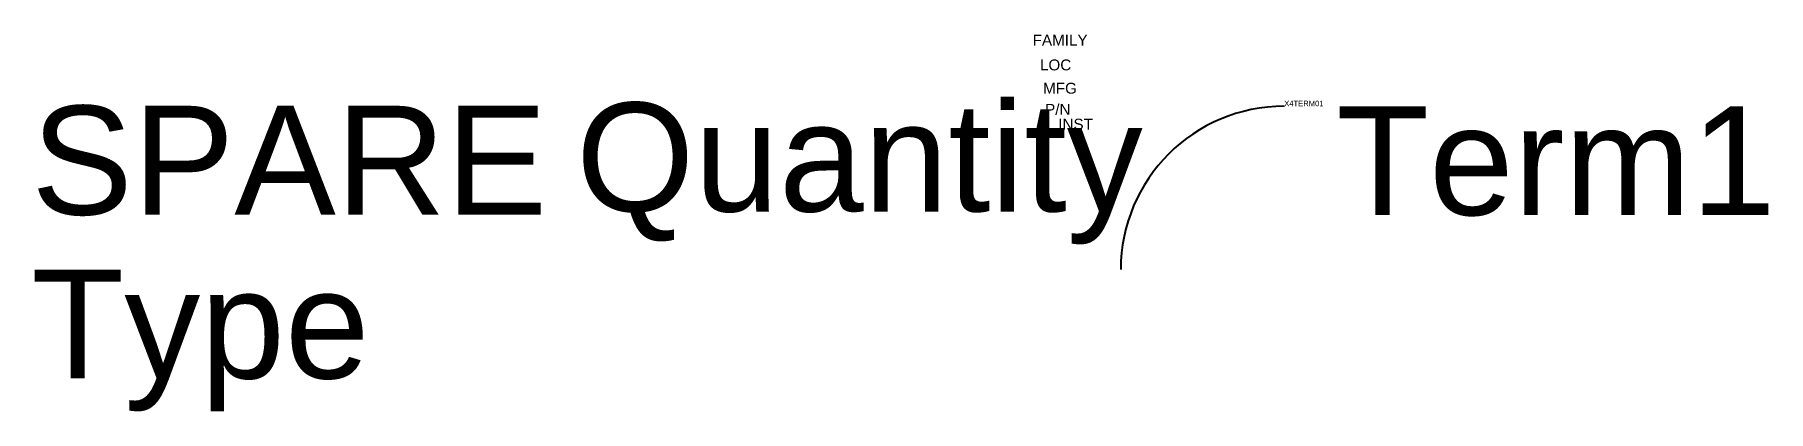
# Model space of a CAD drawing. Header units: inches. Extents: x -3.88 to 0.44, y -0.35 to 0.07.
# Drawn here: x -1.147 to 0.444, y -0.28 to 0.066 of the extents above; entities outside this region: 3.
import ezdxf
from ezdxf.enums import TextEntityAlignment as Align

# ---------------------------------------------------------------- set-up
doc = ezdxf.new("R2010")
doc.units = ezdxf.units.IN
doc.header["$MEASUREMENT"] = 0
doc.styles.add('INERCONNECT TABLES', font='arial.ttf', dxfattribs={"height": 0.1})
doc.styles.add('WD', font='arial.ttf', dxfattribs={"height": 1})

msp = doc.modelspace()

# ---------------------------------------------------------------- linework, layer by layer
msp.add_arc((0, -0.15), 0.15, 90, 180)

# ---------------------------------------------------------------- texts
at = {"style": 'INERCONNECT TABLES'}
msp.add_text('SPARE', height=0.1, dxfattribs=at).set_placement((-0.6764, -0.0496), align=Align.MIDDLE_RIGHT)
for tag, p, s, height, style, flags in [('FAMILY', (-0.2309, 0.0557), '', 0.01, 'WD', 9), ('Quantity', (-0.65, -0.0967), '(X1)', 0.1, 'INERCONNECT TABLES', 8), ('X4TERM01', (0, 0), '', 0.005, 'WD', 9), ('INST', (-0.2074, -0.0215), '', 0.01, 'WD', 9), ('Type', (-1.15, -0.25), '', 0.1, 'INERCONNECT TABLES', 8)]:
    msp.add_attdef(tag, p, s, height=height, dxfattribs=dict(style=style, flags=flags))
at = {"style": 'INERCONNECT TABLES', "flags": 8}
for tag, p in [('Desc1', (-3.5, 0)), ('Desc2', (-3.5, -0.15)), ('Desc3', (-3.5, -0.3))]:
    msp.add_attdef(tag, text='', height=0.1, dxfattribs=at).set_placement(p, align=Align.MIDDLE_RIGHT)
at = {"style": 'WD', "flags": 9}
for tag, p in [('LOC', (-0.2098, 0.0329)), ('MFG', (-0.2058, 0.0115)), ('P/N', (-0.2078, -0.0079))]:
    msp.add_attdef(tag, text='', height=0.01, dxfattribs=at).set_placement(p, align=Align.CENTER)
at = {"style": 'INERCONNECT TABLES', "flags": 8}
msp.add_attdef('Term1', text='', height=0.1, dxfattribs=at).set_placement((0.4512, 0), align=Align.TOP_RIGHT)

doc.saveas('drawing.dxf')
